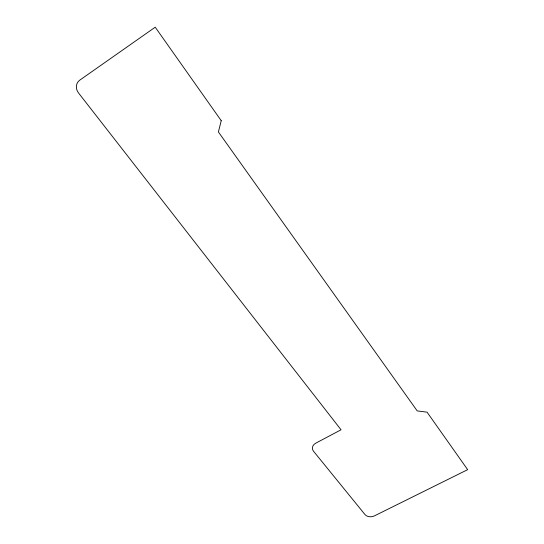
<?xml version="1.0" encoding="UTF-8"?>
<svg xmlns="http://www.w3.org/2000/svg" width="544" height="544" viewBox="0 0 544 544"><rect width="100%" height="100%" fill="white"/><g stroke="black" fill="none" stroke-linecap="round" stroke-linejoin="round"><path stroke-width="0.82" d="M221.231 120.68L218.402 131.947L417.207 410.897L427.067 412.175L467.656 469.662L374.442 515.875A6.956 5.188 -8.2 0 1 365.004 514.576L313.453 451.153A7.296 5.732 -6.1 0 1 315.806 443.142L341.047 429.787L78.458 92.874A9.71 8.792 39 0 1 79.771 80.145L155.224 27.2L221.231 120.68"/></g></svg>
